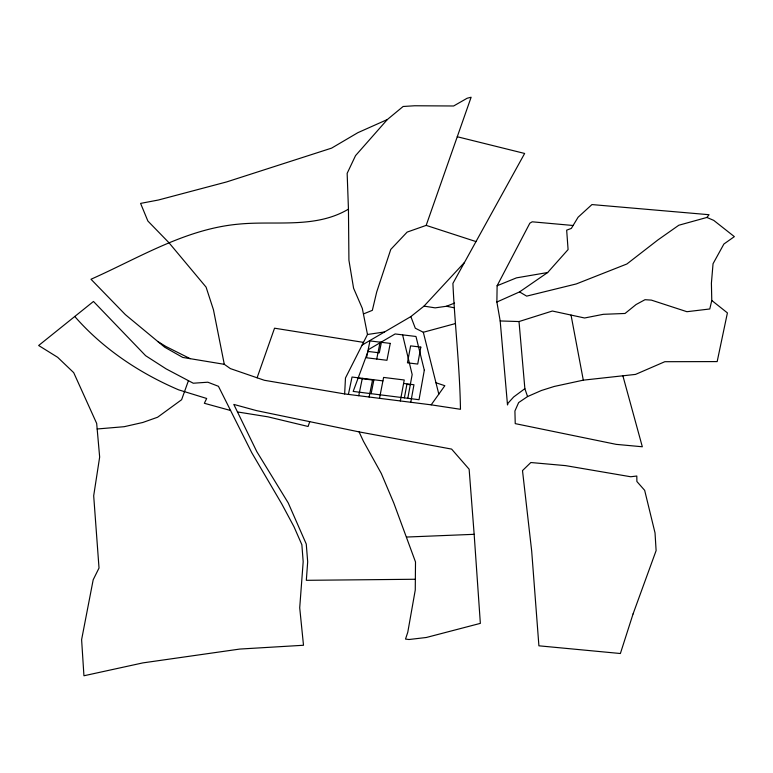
<?xml version="1.0" encoding="UTF-8"?>
<svg xmlns="http://www.w3.org/2000/svg" width="773" height="773" viewBox="0 0 773 773"><rect width="100%" height="100%" fill="white"/><g stroke="black" fill="none" stroke-linecap="round" stroke-linejoin="round"><path stroke-width="1.16" d="M496.875 302.021L519.543 291.914L526.664 296.136L576.31 283.933L626.884 263.989L657.92 239.93L678.82 225.233L706.928 217.445L713.73 220.382L734.35 236.635L723.895 244.026L713.044 263.728L711.402 283.169L711.778 300.465L709.788 308.978L686.926 311.703L651.349 300.108L645.001 299.702L636.082 304.533L625.028 313.471L603.336 314.311L584.591 317.993L552.347 311.026L519.012 321.549L524.867 388.674L513.659 396.974L508.045 403.177L507.503 404.955L500.179 320.95L496.875 302.021L497.116 285.749L529.843 223.184L532.201 221.812L573.102 225.494M457.268 136.744L524.645 153.46L452.91 283.401C454.833 325.327 459.809 367.175 460.466 409.294L431.179 404.839L344.652 393.93L345.473 377.987L367.475 334.487L362.305 308.379L353.58 288.223L348.923 260.211L348.449 209.145L347.154 173.345L355.541 155.624L387.341 119.535L403.12 106.49L414.599 105.766L453.635 105.988L467.163 98.239L471.124 97.234L426.174 225.387L407.139 232.093L390.771 249.428L376.712 291.943L372.344 310.34L363.571 313.896M410.772 402.269L413.961 384.751L403.593 383.456M404.385 397.863L406.898 384.297L410.299 384.722M407.806 398.288L412.164 374.538L402.607 334.864M400.327 400.955L404.24 379.987L383.601 377.427L379.504 398.327M369.117 397.022L372.615 379.591M376.731 359.03L380.103 342.159M371.127 393.679L373.823 380.171L358.083 378.21M381.456 341.985L379.292 352.817L368.035 351.435M358.749 395.708L362.315 378.316M348.401 394.404L352.034 377.031L382.925 380.876M309.722 421.758L308.089 426.474L267.98 416.84L237.475 411.941M257.1 377.784L274.541 328.196L363.484 342.371M188.341 380.934L181.616 399.718L157.595 417.236L142.812 422.473L124.182 426.696L97.166 428.986L96.673 423.42L73.706 372.654L57.656 357.31L38.65 345.502L93.475 301.46L145.624 355.696L166.098 368.866L193.269 383.224L207.831 382.21L218.45 386.307L251.737 452.669L281.681 503.764L294.011 526.79L301.866 544.723L303.18 561.739L299.711 607.791L303.499 645.262L239.746 649.069L142.908 662.886L83.938 675.766L81.609 639.667L93.185 579.789L99.021 568.029L93.688 495.773L99.659 457.065L97.166 428.986M431.179 404.839L444.842 385.708L435.972 382.77M706.928 217.445L709.054 214.71L591.944 204.574L578.098 217.223L571.334 228.412L566.667 230.161L568.087 249.573L547.661 272.521L519.543 291.914M362.122 345.067L410.85 316.592L424.01 306.127L464.486 262.434M711.778 300.465L727.412 312.901L717.17 361.59L664.828 361.706L635.532 374.403L583.306 380.152L554.173 386.471L541.4 390.5L527.563 396.559L518.644 402.578L514.915 410.985L515.233 423.623L616.168 444.359L642.324 446.765L622.835 375.639M387.341 119.535L357.851 132.685L331.607 148.126L226.576 181.945L158.397 200.014L140.589 203.396L147.885 221.039L168.891 242.645L206.082 287.121L213.454 309.78L224.296 364.315L230.364 368.595L264.337 380.277L344.652 393.93M348.449 209.145C315.384 228.827 275.661 220.585 239.224 224.083C185.626 228.721 139.082 257.892 90.992 279.246L125.371 314.63L164.688 347.203L182.786 357.445L224.296 364.315M497.116 285.749L516.499 277.855L547.661 272.521M424.01 306.127L435.151 307.857L446.465 306.263L454.553 303.093M410.85 316.592L415.304 328.225L423.314 332.264L455.191 323.626M384.558 331.955L367.475 334.487M406.656 537.042L474.158 534.317L480.352 623.367L426.348 637.483L409.014 639.513L405.516 639.078L407.777 632.256L415.265 590.012L415.507 561.961L393.834 503.136L381.302 473.472L363.416 441.238L359.078 431.894L256.462 410.608L233.804 404.414L256.8 451.616L288.232 502.933L306.263 544.037L307.683 561.797L306.33 580.32L415.352 579.257M500.179 320.95L519.012 321.549M359.078 431.894L451.606 449.094L469.134 469.201L474.158 534.317M446.465 306.263L453.973 307.722M230.576 410.492L204.352 403.284L206.681 398.472L178.64 389.843A320.418 242.364 -3.8 0 1 128.743 363.165A319.867 241.988 -3.8 0 1 75.899 317.761L74.826 316.447M426.174 225.387L476.004 241.582M190.158 358.662L165.828 346.449L157.856 341.54M524.867 388.674L527.563 396.559M423.314 332.264L438.822 394.143M571.034 315.065L583.306 380.152M424.309 370.219L419.034 399.709L353.174 391.418L368.779 349.406L395.138 333.955L415.98 336.477L424.309 370.219M420.812 347.116L417.72 364.064L407.448 362.808L410.608 345.869L420.812 347.116M390.259 343.396L386.954 360.286L366.518 357.773L369.967 340.932L390.259 343.396M633.058 613.965L620.381 653.514L538.907 645.813L531.689 551.12L522.5 470.593L530.838 462.525L565.633 465.636L630.72 476.757L636.807 476.023L636.884 481.502L644.663 490.333L655.031 532.916L656.113 550.618L633.058 613.965"/></g></svg>
